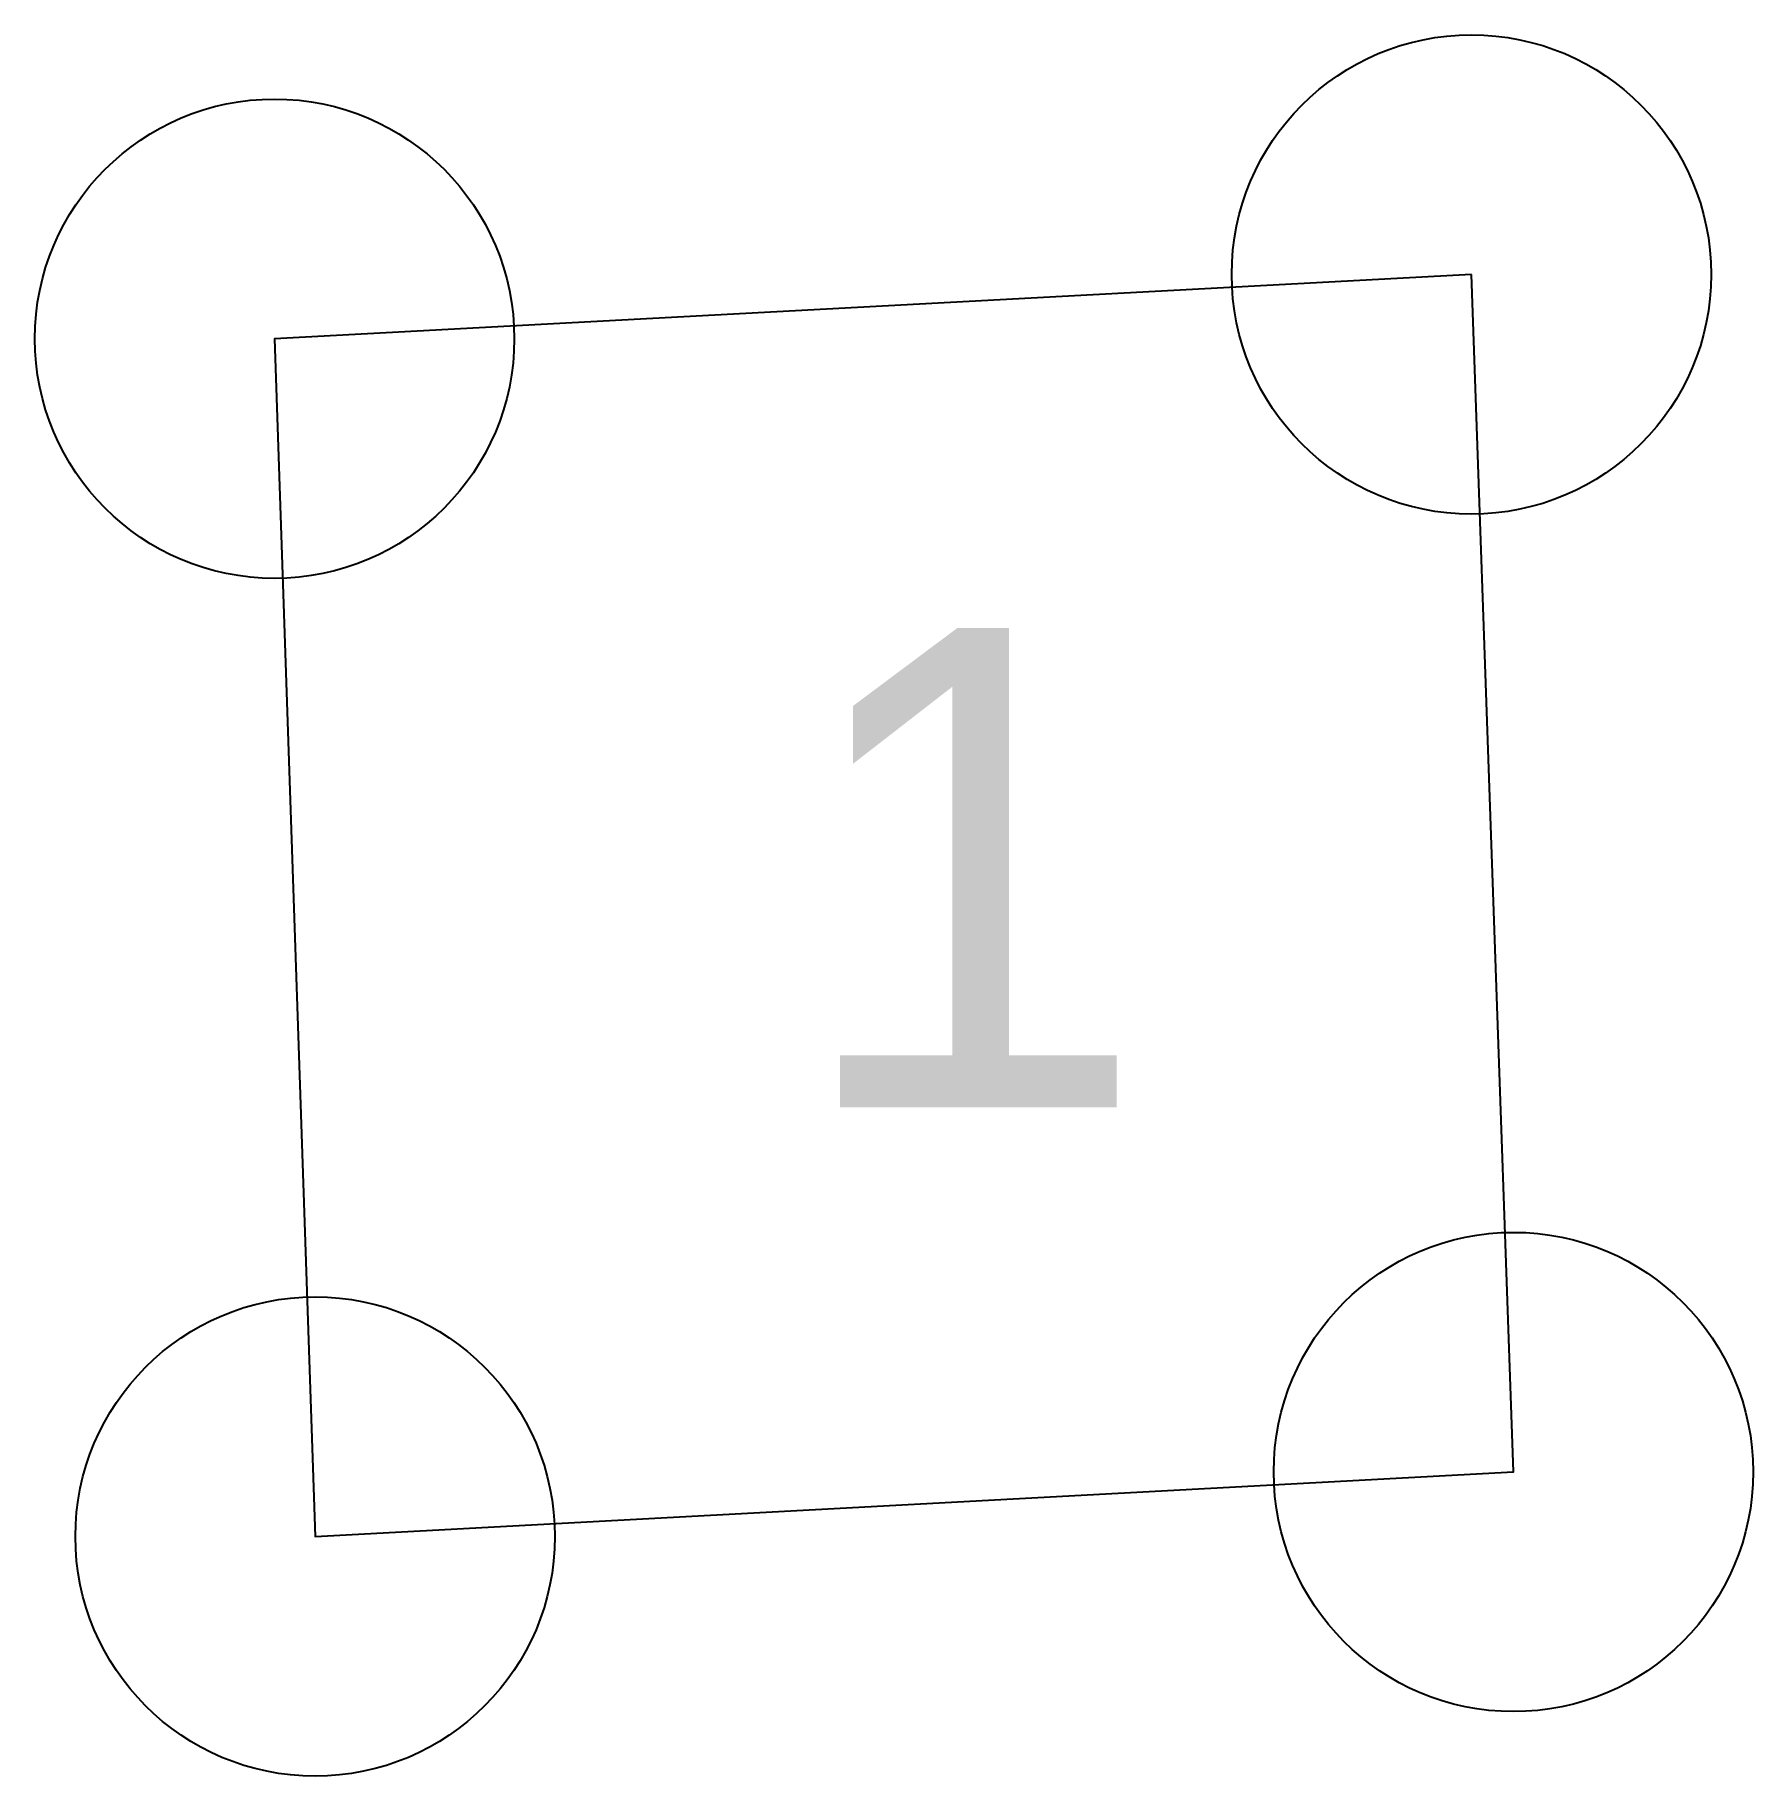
# Paper-space layout 'LAMINA DE TRABAJO' of a CAD drawing. Header units: millimetres. Extents: x 611502 to 613608, y 1317581 to 1319255.
# Drawn here: x 612061.21 to 612068.38, y 1319247.78 to 1319255.05 of the extents above.
import ezdxf
from ezdxf.enums import TextEntityAlignment as Align

# ---------------------------------------------------------------- set-up
doc = ezdxf.new("R2010")
doc.units = ezdxf.units.MM
doc.styles.add('LOPEZ', font='TCCM____.TTF')

psp = doc.layouts.new('LAMINA DE TRABAJO')

# ---------------------------------------------------------------- linework, layer by layer
at = {"color": 7}
psp.add_lwpolyline([(612067.207, 1319254.0499), (612062.2142, 1319253.7818), (612062.3835, 1319248.7837), (612067.3823, 1319249.053), (612067.207, 1319254.0499)], close=True, dxfattribs=at)
for centre in [(612067.207, 1319254.0499), (612067.207, 1319254.0499), (612062.2142, 1319253.7818), (612067.3823, 1319249.053), (612062.3835, 1319248.7837)]:
    psp.add_circle(centre, 1, dxfattribs=at)

# ---------------------------------------------------------------- texts
at = {"color": 7, "style": 'LOPEZ'}
psp.add_text('1', height=2, dxfattribs=at).set_placement((612065.8571, 1319252.5742), align=Align.TOP_RIGHT)

doc.saveas('drawing.dxf')
